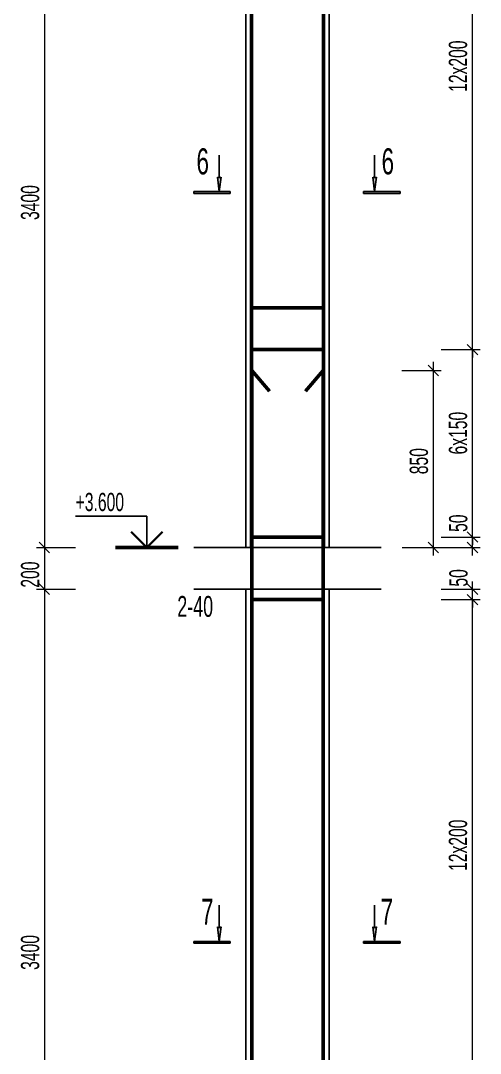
# Model space of a CAD drawing. Extents: x -483223 to 550073, y -164053 to -64662.
# Drawn here: x -264435 to -255615, y -107954 to -88124 of the extents above; entities that cross this region are included whole.
import ezdxf

# ---------------------------------------------------------------- set-up
doc = ezdxf.new("R2010")
doc.units = 0
doc.header["$MEASUREMENT"] = 0
for name, color, linetype in [('OPAL', 4, 'CONTINUOUS'), ('OTM', 9, 'CONTINUOUS'), ('ТЕКСТ', 252, 'CONTINUOUS')]:
    doc.layers.add(name, color=color, linetype=linetype)
for name, color, linetype, lineweight in [('АРМАТУРА', 11, 'CONTINUOUS', 50), ('ОСН. ТОНКА', 250, 'CONTINUOUS', 15), ('РОЗМІР', 250, 'CONTINUOUS', 15), ('ШТРИХУВАННЯ', 250, 'CONTINUOUS', 9)]:
    doc.layers.add(name, color=color, linetype=linetype, lineweight=lineweight)
doc.styles.add('РОЗМІР', font='ARIALN.TTF', dxfattribs={"width": 0.75})

msp = doc.modelspace()

# ---------------------------------------------------------------- hatches: boundary and pattern name
at = {"layer": 'ШТРИХУВАННЯ', "ltscale": 50}
h = msp.add_hatch(color=7, dxfattribs=at)
edge = h.paths.add_edge_path()
edge.add_line((-260624.6475, -91406.0386), (-260589.6475, -91126.0386))
edge.add_ellipse((-260624.6475, -91083.4486), major_axis=(0, 55.1263), ratio=0.9999999947, start_angle=140.58705469, end_angle=219.4129462, ccw=False)
edge.add_line((-260659.6475, -91126.0386), (-260624.6475, -91406.0386))
h.paths.add_polyline_path([(-261114.6475, -91406.0386), (-261114.6475, -91441.0386), (-260414.6475, -91441.0386), (-260414.6475, -91406.0386)])
h = msp.add_hatch(color=7, dxfattribs=at)
edge = h.paths.add_edge_path()
edge.add_line((-257644.6474, -91406.0386), (-257679.6474, -91126.0386))
edge.add_ellipse((-257644.6474, -91083.4486), major_axis=(0, 55.1263), ratio=0.9999999947, start_angle=140.5870538, end_angle=219.41294531)
edge.add_line((-257609.6474, -91126.0386), (-257644.6474, -91406.0386))
h.paths.add_polyline_path([(-257154.6474, -91406.0386), (-257154.6474, -91441.0386), (-257854.6474, -91441.0386), (-257854.6474, -91406.0386)])
h = msp.add_hatch(color=7, dxfattribs=at)
edge = h.paths.add_edge_path()
edge.add_line((-260624.6475, -105806.0386), (-260589.6475, -105526.0386))
edge.add_ellipse((-260624.6475, -105483.4486), major_axis=(0, 55.1263), ratio=0.9999999947, start_angle=140.58705469, end_angle=219.4129462, ccw=False)
edge.add_line((-260659.6475, -105526.0386), (-260624.6475, -105806.0386))
h.paths.add_polyline_path([(-261114.6475, -105806.0386), (-261114.6475, -105841.0386), (-260414.6475, -105841.0386), (-260414.6475, -105806.0386)])
h = msp.add_hatch(color=7, dxfattribs=at)
edge = h.paths.add_edge_path()
edge.add_line((-257644.6474, -105806.0386), (-257679.6474, -105526.0386))
edge.add_ellipse((-257644.6474, -105483.4486), major_axis=(0, 55.1263), ratio=0.9999999947, start_angle=140.5870538, end_angle=219.41294531)
edge.add_line((-257609.6474, -105526.0386), (-257644.6474, -105806.0386))
h.paths.add_polyline_path([(-257154.6474, -105806.0386), (-257154.6474, -105841.0386), (-257854.6474, -105841.0386), (-257854.6474, -105806.0386)])

# ---------------------------------------------------------------- linework, layer by layer
at = {"layer": 'OPAL', "color": 7}
for p, q in [((-260114.6475, -84641.0386), (-260114.6475, -98241.0386)), ((-258514.6445, -98241.0386), (-258514.6445, -84641.0386)), ((-261114.6475, -98241.0386), (-257514.6445, -98241.0386)), ((-261114.6475, -99041.0386), (-257514.6445, -99041.0386)), ((-260114.6475, -99041.0386), (-260114.6475, -112641.0386)), ((-258514.6445, -112641.0386), (-258514.6445, -99041.0386))]:
    msp.add_line(p, q, dxfattribs=at)
at = {"layer": 'OTM', "color": 7}
for p, q in [((-263379.6469, -97641.0386), (-262014.6475, -97641.0386)), ((-262014.6475, -97641.0386), (-262014.6475, -98241.0386))]:
    msp.add_line(p, q, dxfattribs=at)
at = {"layer": 'OTM', "color": 7, "lineweight": 30}
for p in [(-262314.6475, -97941.0386), (-261714.6475, -97941.0386)]:
    msp.add_line(p, (-262014.6475, -98241.0386), dxfattribs=at)
at = {"layer": 'OTM', "color": 7, "lineweight": 50}
msp.add_line((-262614.6475, -98241.0386), (-261414.6475, -98241.0386), dxfattribs=at)
at = {"layer": 'АРМАТУРА', "color": 7}
for p, q in [((-260002.6473, -98241.0386), (-260002.6473, -80801.0362)), ((-260002.6473, -98241.0386), (-260002.6473, -80801.0362)), ((-258626.6478, -98241.0386), (-258626.6478, -80801.0362)), ((-258626.6478, -98241.0386), (-258626.6478, -80801.0362)), ((-260002.6473, -93641.0386), (-258626.6478, -93641.0386)), ((-260002.6473, -94441.0386), (-258626.6478, -94441.0386)), ((-259998.6472, -112641.0386), (-259998.6472, -94841.0386)), ((-259998.6472, -94841.0386), (-259662.6471, -95237.0378)), ((-259998.6472, -112641.0386), (-259998.6472, -94841.0386)), ((-259998.6472, -94841.0386), (-259662.6471, -95237.0378)), ((-258630.6472, -94841.0386), (-258966.6472, -95237.0378)), ((-258630.6472, -94841.0386), (-258966.6472, -95237.0378)), ((-258630.6472, -112641.0386), (-258630.6472, -94841.0386)), ((-258630.6472, -112641.0386), (-258630.6472, -94841.0386)), ((-260002.6473, -98041.0386), (-258626.6478, -98041.0386)), ((-259998.6472, -99241.0386), (-258630.6479, -99241.0386))]:
    msp.add_line(p, q, dxfattribs=at)
at = {"layer": 'ОСН. ТОНКА', "color": 7, "linetype": 'ByBlock', "lineweight": -2}
for p, q in [((-260624.6475, -91138.5749), (-260624.6475, -90706.0386)), ((-257644.6474, -91138.5749), (-257644.6474, -90706.0386)), ((-260659.6475, -91126.0386), (-260624.6475, -91406.0386)), ((-260589.6475, -91126.0386), (-260624.6475, -91406.0386)), ((-257679.6474, -91126.0386), (-257644.6474, -91406.0386)), ((-257609.6474, -91126.0386), (-257644.6474, -91406.0386)), ((-261114.6475, -91441.0386), (-261114.6475, -91406.0386)), ((-261114.6475, -91406.0386), (-260414.6475, -91406.0386)), ((-260414.6475, -91406.0386), (-260414.6475, -91441.0386)), ((-257154.6474, -91406.0386), (-257854.6474, -91406.0386)), ((-257854.6474, -91406.0386), (-257854.6474, -91441.0386)), ((-257154.6474, -91441.0386), (-257154.6474, -91406.0386)), ((-260414.6475, -91441.0386), (-261114.6475, -91441.0386)), ((-257854.6474, -91441.0386), (-257154.6474, -91441.0386)), ((-260624.6475, -105538.5749), (-260624.6475, -105106.0386)), ((-257644.6474, -105538.5749), (-257644.6474, -105106.0386)), ((-260659.6475, -105526.0386), (-260624.6475, -105806.0386)), ((-260589.6475, -105526.0386), (-260624.6475, -105806.0386)), ((-257679.6474, -105526.0386), (-257644.6474, -105806.0386)), ((-257609.6474, -105526.0386), (-257644.6474, -105806.0386)), ((-261114.6475, -105841.0386), (-261114.6475, -105806.0386)), ((-261114.6475, -105806.0386), (-260414.6475, -105806.0386)), ((-260414.6475, -105841.0386), (-261114.6475, -105841.0386)), ((-260414.6475, -105806.0386), (-260414.6475, -105841.0386)), ((-257154.6474, -105806.0386), (-257854.6474, -105806.0386)), ((-257854.6474, -105806.0386), (-257854.6474, -105841.0386)), ((-257854.6474, -105841.0386), (-257154.6474, -105841.0386)), ((-257154.6474, -105841.0386), (-257154.6474, -105806.0386))]:
    msp.add_line(p, q, dxfattribs=at)
for centre in [(-260624.6475, -91083.4486), (-260624.6475, -105483.4486)]:
    msp.add_ellipse(centre, major_axis=(0, 55.1263), ratio=0.9999999947, start_param=2.45370699, end_param=3.8294783326, dxfattribs=at)
at = {"layer": 'ОСН. ТОНКА', "color": 7, "linetype": 'ByBlock', "lineweight": -2, "extrusion": (0, 0, -1)}
for centre in [(-257644.6474, -91083.4486), (-257644.6474, -105483.4486)]:
    msp.add_ellipse(centre, major_axis=(-0.0071, 55.1263), ratio=0.9999999947, start_param=2.4538354232, end_param=3.8296067659, dxfattribs=at)
at = {"layer": 'РОЗМІР', "color": 7}
for p, q in [((-263979.6469, -84491.0386), (-263979.6469, -98391.0386)), ((-255764.6445, -98391.0386), (-255764.6445, -84491.0386)), ((-255864.6445, -94341.0386), (-255664.6445, -94541.0386)), ((-255764.6445, -94441.0386), (-255764.6445, -94291.0386)), ((-256364.6445, -94441.0386), (-255614.6445, -94441.0386)), ((-255764.6445, -94441.0386), (-255764.6445, -94591.0386)), ((-256418.6439, -94941.0386), (-256618.6439, -94741.0386)), ((-256514.6445, -98391.0386), (-256514.6445, -94677.3142)), ((-257118.6439, -94841.0386), (-256368.6439, -94841.0386)), ((-255864.6445, -97941.0386), (-255664.6445, -98141.0386)), ((-255764.6445, -98041.0386), (-255764.6445, -97891.0386)), ((-263879.6469, -98341.0386), (-264079.6469, -98141.0386)), ((-263879.6469, -98341.0386), (-264079.6469, -98141.0386)), ((-263979.6469, -98091.0386), (-263979.6469, -99191.0386)), ((-256414.6445, -98341.0386), (-256614.6445, -98141.0386)), ((-256364.6445, -98041.0386), (-255614.6445, -98041.0386)), ((-255864.6445, -98141.0386), (-255664.6445, -98341.0386)), ((-255764.6445, -98041.0386), (-255764.6445, -98191.0386)), ((-264129.6469, -98241.0386), (-263379.6469, -98241.0386)), ((-264129.6469, -98241.0386), (-263379.6469, -98241.0386)), ((-257114.6445, -98241.0386), (-256364.6445, -98241.0386)), ((-256364.6445, -98241.0386), (-255614.6445, -98241.0386)), ((-263879.6469, -99141.0386), (-264079.6469, -98941.0386)), ((-263879.6469, -99141.0386), (-264079.6469, -98941.0386)), ((-263979.6469, -98891.0386), (-263979.6469, -112791.0386)), ((-255864.6445, -98941.0386), (-255664.6445, -99141.0386)), ((-255764.6445, -112791.0386), (-255764.6445, -98891.0386)), ((-264129.6469, -99041.0386), (-263379.6469, -99041.0386)), ((-264129.6469, -99041.0386), (-263379.6469, -99041.0386)), ((-256364.6445, -99041.0386), (-255614.6445, -99041.0386)), ((-255864.6445, -99141.0386), (-255664.6445, -99341.0386)), ((-255764.6445, -99241.0386), (-255764.6445, -99091.0386)), ((-256364.6445, -99241.0386), (-255614.6445, -99241.0386)), ((-255764.6445, -99241.0386), (-255764.6445, -99391.0386))]:
    msp.add_line(p, q, dxfattribs=at)

# ---------------------------------------------------------------- texts
at = {"layer": 'OTM', "color": 7, "style": 'РОЗМІР', "width": 0.75}
for s, height, p in [('+3.600', 350, (-263379.6469, -97541.0374)), ('2-40', 400, (-261429.6477, -99571.0374))]:
    msp.add_text(s, height=height, dxfattribs=at).set_placement(p)
at = {"layer": 'РОЗМІР', "color": 7, "style": 'РОЗМІР', "width": 0.75}
for s, p in [('12x200', (-255869.6469, -89491.0374)), ('3400', (-264079.6469, -91951.0374)), ('6x150', (-255869.6469, -96453.92)), ('850', (-256619.6469, -96833.3556)), ('50', (-255864.6445, -97941.0386)), ('200', (-264079.6469, -99011.0374)), ('50', (-255859.6469, -98991.0374)), ('12х200', (-255869.6469, -104451.0374)), ('3400', (-264079.6469, -106351.0374))]:
    msp.add_text(s, height=350, rotation=90, dxfattribs=at).set_placement(p)
at = {"layer": 'ТЕКСТ', "color": 7, "style": 'РОЗМІР', "width": 0.75}
for s, p in [('6', (-261060.6976, -91075.5822)), ('6', (-257509.2126, -91075.5822)), ('7', (-260972.851, -105484.1088)), ('7', (-257528.0473, -105484.1088))]:
    msp.add_text(s, height=500, dxfattribs=at).set_placement(p)

doc.saveas('drawing.dxf')
